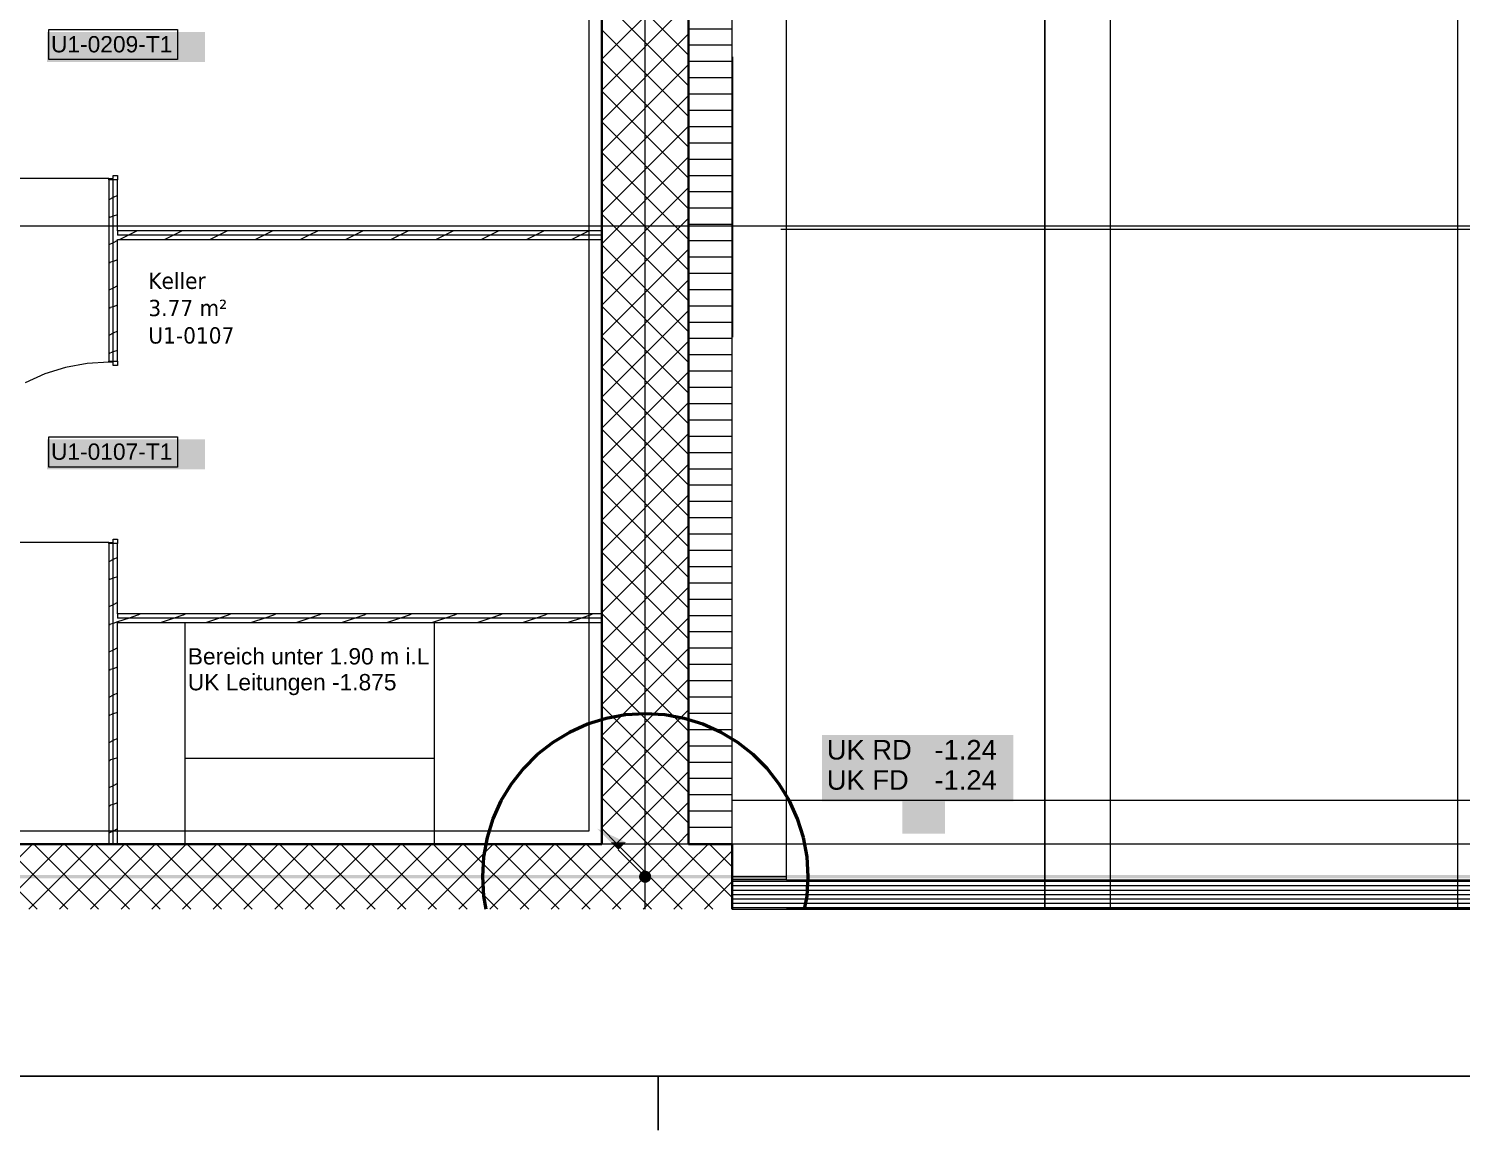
# Model space of a CAD drawing. Extents: x -1132 to 613, y -233 to 616.
# Drawn here: x -915.4 to -783.5, y -179.5 to -78.1 of the extents above; entities that cross this region are included whole.
import ezdxf
from ezdxf.lldxf.tags import DXFTag

# ---------------------------------------------------------------- set-up
doc = ezdxf.new("R2010")
doc.units = 0
doc.layers.get('0').update_dxf_attribs({"lineweight": 13})
for name, color, linetype, lineweight in [('A-AREA-____-IDEN', 7, 'Continuous', 5), ('A-DETL-____-HDLN', 7, '_Verdeckte Linien_', 9), ('A-DOOR-____-IDEN', 7, 'Continuous', 5), ('A-DOOR-FRAM-MCUT', 7, 'Continuous', 9), ('A-DOOR-OPNG-OTLN', 7, 'Continuous', 9), ('A-FLOR-____-OTLN', 7, 'Continuous', 9), ('A-FLOR-____-OVHD', 7, 'Strichpunkt - Fein', 9), ('A-WALL-____-MCUT', 7, 'Continuous', 35), ('A-WALL-____-PATT', 7, 'Continuous', 35), ('A-WALL-FNSH-MCUT', 7, 'Continuous', 35), ('E-LITE-EQPM-OTLN', 7, 'Continuous', 9), ('M-EQPM-____-OTLN', 7, 'Continuous', 9), ('S-COLS-____-OTLN', 7, 'Continuous', 9), ('S-GRID-____-OTLN', 7, 'Continuous', 5), ('Text', 7, 'Continuous', 5)]:
    doc.layers.add(name, color=color, linetype=linetype, lineweight=lineweight)
doc.layers.add('A-DETL-____-OTLN', color=5, linetype='Continuous', lineweight=9, true_color=0x0000ff)
doc.layers.add('EL01_WAN_Leitung_Potentialausgleich', color=1, linetype='fein_strichliert', lineweight=13, true_color=0xff0000)
doc.styles.get("Standard").update_dxf_attribs({"font": 'arial.ttf'})
tags = doc.linetypes.add('_Rasterlinie_', pattern=[0.375, 0.2, -0.05, 0.075, -0.05]).pattern_tags.tags
tags[10:11] = [DXFTag(74, 4), DXFTag(75, 0), DXFTag(340, '0'), DXFTag(46, 1.0), DXFTag(50, 0.0), DXFTag(44, 0.0), DXFTag(45, 0.0)]
tags[8:9] = [DXFTag(74, 4), DXFTag(75, 0), DXFTag(340, '0'), DXFTag(46, 1.0), DXFTag(50, 0.0), DXFTag(44, 0.0), DXFTag(45, 0.0)]
tags[6:7] = [DXFTag(74, 4), DXFTag(75, 0), DXFTag(340, '0'), DXFTag(46, 1.0), DXFTag(50, 0.0), DXFTag(44, 0.0), DXFTag(45, 0.0)]
tags[4:5] = [DXFTag(74, 4), DXFTag(75, 0), DXFTag(340, '0'), DXFTag(46, 1.0), DXFTag(50, 0.0), DXFTag(44, 0.0), DXFTag(45, 0.0)]
tags = doc.linetypes.add('_Verdeckte Linien_', pattern=[0.15, 0.1, -0.05]).pattern_tags.tags
tags[6:7] = [DXFTag(74, 4), DXFTag(75, 0), DXFTag(340, '0'), DXFTag(46, 1.0), DXFTag(50, 0.0), DXFTag(44, 0.0), DXFTag(45, 0.0)]
tags[4:5] = [DXFTag(74, 4), DXFTag(75, 0), DXFTag(340, '0'), DXFTag(46, 1.0), DXFTag(50, 0.0), DXFTag(44, 0.0), DXFTag(45, 0.0)]
tags = doc.linetypes.add('fein_strichliert', pattern=[4, 1, -2, 1]).pattern_tags.tags
tags[8:9] = [DXFTag(74, 4), DXFTag(75, 0), DXFTag(340, '0'), DXFTag(46, 0.0), DXFTag(50, 0.0), DXFTag(44, 0.0), DXFTag(45, 0.0)]
tags[6:7] = [DXFTag(74, 4), DXFTag(75, 0), DXFTag(340, '0'), DXFTag(46, 0.0), DXFTag(50, 0.0), DXFTag(44, 0.0), DXFTag(45, 0.0)]
tags[4:5] = [DXFTag(74, 4), DXFTag(75, 0), DXFTag(340, '0'), DXFTag(46, 0.0), DXFTag(50, 0.0), DXFTag(44, 0.0), DXFTag(45, 0.0)]
tags = doc.linetypes.add('Gestrichelt', pattern=[0.1, 0.05, -0.05]).pattern_tags.tags
tags[6:7] = [DXFTag(74, 4), DXFTag(75, 0), DXFTag(340, '0'), DXFTag(46, 1.0), DXFTag(50, 0.0), DXFTag(44, 0.0), DXFTag(45, 0.0)]
tags[4:5] = [DXFTag(74, 4), DXFTag(75, 0), DXFTag(340, '0'), DXFTag(46, 1.0), DXFTag(50, 0.0), DXFTag(44, 0.0), DXFTag(45, 0.0)]
tags = doc.linetypes.add('Strichpunkt - Fein', pattern=[0.2, 0.1, -0.05, 0, -0.05]).pattern_tags.tags
tags[10:11] = [DXFTag(74, 4), DXFTag(75, 0), DXFTag(340, '0'), DXFTag(46, 1.0), DXFTag(50, 0.0), DXFTag(44, 0.0), DXFTag(45, 0.0)]
tags[8:9] = [DXFTag(74, 4), DXFTag(75, 0), DXFTag(340, '0'), DXFTag(46, 1.0), DXFTag(50, 0.0), DXFTag(44, 0.0), DXFTag(45, 0.0)]
tags[6:7] = [DXFTag(74, 4), DXFTag(75, 0), DXFTag(340, '0'), DXFTag(46, 1.0), DXFTag(50, 0.0), DXFTag(44, 0.0), DXFTag(45, 0.0)]
tags[4:5] = [DXFTag(74, 4), DXFTag(75, 0), DXFTag(340, '0'), DXFTag(46, 1.0), DXFTag(50, 0.0), DXFTag(44, 0.0), DXFTag(45, 0.0)]

# ---------------------------------------------------------------- blocks, each defined once
blk = doc.blocks.new('Referenz-A0UJ2EK7XE', base_point=(-1124.08, -162.87))
at = {"layer": 'A-DETL-____-HDLN', "color": 0, "linetype": '_Verdeckte Linien_', "ltscale": 0.13}
for p, q in [((-821.81, -159.1), (-821.81, 138.38)), ((-821.81, 138.38), (-821.81, -159.1)), ((-815.81, 138.38), (-815.81, -159.1)), ((-783.81, -44.02), (-783.81, -159.1)), ((-815.81, -57.96), (-815.81, -159.1)), ((-846.11, -96.52), (-732.91, -96.52))]:
    blk.add_line(p, q, dxfattribs=at)
at = {"layer": 'A-DETL-____-OTLN', "color": 0, "linetype": 'Gestrichelt', "ltscale": 0.13}
for p, q in [((-901.01, -132.72), (-901.01, -153.12)), ((-878.01, -153.12), (-878.01, -132.72)), ((-878.01, -145.26), (-901.01, -145.26))]:
    blk.add_line(p, q, dxfattribs=at)
at = {"layer": 'A-DOOR-____-IDEN', "color": 0, "linetype": 'Continuous', "ltscale": 0.13}
for p, q in [((-913.53, -78.14), (-901.69, -78.14)), ((-913.53, -80.92), (-913.53, -78.14)), ((-901.69, -78.14), (-901.69, -80.92)), ((-901.69, -80.92), (-913.53, -80.92)), ((-913.53, -115.64), (-901.69, -115.64)), ((-913.53, -118.42), (-913.53, -115.64)), ((-901.69, -115.64), (-901.69, -118.42)), ((-901.69, -118.42), (-913.53, -118.42))]:
    blk.add_line(p, q, dxfattribs=at)
at = {"layer": 'A-DOOR-____-IDEN', "color": 7, "linetype": 'Continuous', "ltscale": 0.13, "true_color": 0xffffff}
for points in [[(-913.7, -81.14), (-899.16, -81.14), (-913.7, -78.38)], [(-899.16, -81.14), (-913.7, -78.38), (-899.16, -78.38)], [(-913.7, -118.64), (-899.16, -118.64), (-913.7, -115.88)], [(-899.16, -118.64), (-913.7, -115.88), (-899.16, -115.88)]]:
    blk.add_solid(points, dxfattribs=at)
at = {"layer": 'A-DOOR-FRAM-MCUT', "color": 0, "linetype": 'Continuous', "ltscale": 0.13}
for p, q in [((-908.01, -91.87), (-907.61, -91.87)), ((-908.01, -91.97), (-908.01, -91.87)), ((-907.21, -91.97), (-908.01, -91.97)), ((-907.61, -91.57), (-907.21, -91.57)), ((-907.61, -91.87), (-907.61, -91.57)), ((-907.21, -91.57), (-907.21, -91.97)), ((-908.01, -108.67), (-907.21, -108.67)), ((-908.01, -108.77), (-908.01, -108.67)), ((-907.61, -108.77), (-908.01, -108.77)), ((-907.61, -109.07), (-907.61, -108.77)), ((-907.21, -109.07), (-907.61, -109.07)), ((-907.21, -108.67), (-907.21, -109.07)), ((-907.61, -125.07), (-907.21, -125.07)), ((-907.61, -125.37), (-907.61, -125.07)), ((-907.21, -125.07), (-907.21, -125.47)), ((-908.01, -125.37), (-907.61, -125.37)), ((-908.01, -125.47), (-908.01, -125.37)), ((-907.21, -125.47), (-908.01, -125.47))]:
    blk.add_line(p, q, dxfattribs=at)
at = {"layer": 'A-DOOR-OPNG-OTLN', "color": 0, "linetype": 'Continuous', "ltscale": 0.13}
for p, q in [((-908.01, -91.87), (-924.61, -91.87)), ((-911.98, -109.25), (-913.89, -109.85)), ((-910.01, -108.89), (-911.98, -109.25)), ((-908.01, -108.77), (-910.01, -108.89)), ((-913.89, -109.85), (-915.72, -110.67)), ((-908.01, -125.37), (-924.61, -125.37))]:
    blk.add_line(p, q, dxfattribs=at)
at = {"layer": 'A-FLOR-____-OTLN', "color": 0, "linetype": 'Continuous', "ltscale": 0.13}
for p, q in [((-845.61, -156.4), (-845.61, -156.12)), ((-845.61, -156.4), (-732.51, -156.4)), ((-732.51, -159.1), (-845.61, -159.1)), ((-845.61, -159.1), (-845.61, -159.1))]:
    blk.add_line(p, q, dxfattribs=at)
at = {"layer": 'A-FLOR-____-OVHD', "color": 0, "linetype": 'Strichpunkt - Fein', "ltscale": 0.13}
for p, q in [((-863.81, 125.38), (-863.81, -151.92)), ((-727.51, -149.12), (-850.61, -149.12)), ((-863.81, -151.92), (-1011.71, -151.92)), ((-239.31, -153.12), (-1003.21, -153.12))]:
    blk.add_line(p, q, dxfattribs=at)
at = {"layer": 'A-WALL-____-MCUT', "color": 0, "linetype": 'Continuous', "ltscale": 0.35}
for p, q in [((-854.61, -153.12), (-854.61, 125.63)), ((-862.61, -8.73), (-862.61, -153.12)), ((-862.61, -153.12), (-1077.21, -153.12)), ((-850.61, -153.12), (-854.61, -153.12)), ((-850.61, -159.1), (-850.61, -153.12))]:
    blk.add_line(p, q, dxfattribs=at)
at = {"layer": 'A-WALL-____-MCUT', "color": 0, "linetype": 'Continuous', "lineweight": 9, "ltscale": 0.13}
for p, q in [((-850.61, -153.12), (-850.61, 44.84)), ((-907.61, -108.67), (-907.61, -91.97)), ((-907.21, -96.68), (-907.21, -97.08)), ((-862.61, -97.08), (-907.21, -97.08)), ((-907.61, -153.12), (-907.61, -125.47)), ((-907.21, -131.92), (-907.21, -132.32)), ((-862.61, -132.32), (-907.21, -132.32))]:
    blk.add_line(p, q, dxfattribs=at)
at = {"layer": 'A-WALL-____-PATT', "color": 0, "linetype": 'Continuous', "lineweight": 9, "ltscale": 0.13}
for p, q in [((-854.61, -80.5), (-862.61, -72.5)), ((-862.61, -80.89), (-854.61, -72.89)), ((-854.61, -83.33), (-862.61, -75.33)), ((-862.61, -83.72), (-854.61, -75.72)), ((-854.61, -86.16), (-862.61, -78.16)), ((-862.61, -86.55), (-854.61, -78.55)), ((-854.61, -78.07), (-850.61, -78.07)), ((-854.61, -79.57), (-850.61, -79.57)), ((-854.61, -88.99), (-862.61, -80.99)), ((-862.61, -89.38), (-854.61, -81.38)), ((-854.61, -81.07), (-850.61, -81.07)), ((-854.61, -82.57), (-850.61, -82.57)), ((-854.61, -91.82), (-862.61, -83.82)), ((-862.61, -92.21), (-854.61, -84.21)), ((-854.61, -84.07), (-850.61, -84.07)), ((-854.61, -85.57), (-850.61, -85.57)), ((-854.61, -94.65), (-862.61, -86.65)), ((-862.61, -95.03), (-854.61, -87.03)), ((-854.61, -87.07), (-850.61, -87.07)), ((-854.61, -97.47), (-862.61, -89.47)), ((-854.61, -88.57), (-850.61, -88.57)), ((-862.61, -97.86), (-854.61, -89.86)), ((-854.61, -90.07), (-850.61, -90.07)), ((-854.61, -100.3), (-862.61, -92.3)), ((-854.61, -91.57), (-850.61, -91.57)), ((-907.61, -93.62), (-908.01, -93.82)), ((-907.21, -93.42), (-907.61, -93.62)), ((-862.61, -100.69), (-854.61, -92.69)), ((-854.61, -93.07), (-850.61, -93.07)), ((-854.61, -94.57), (-850.61, -94.57)), ((-907.87, -95.42), (-908.01, -95.52)), ((-907.61, -95.33), (-907.85, -95.41)), ((-907.21, -95.19), (-907.61, -95.33)), ((-854.61, -103.13), (-862.61, -95.13)), ((-862.61, -103.52), (-854.61, -95.52)), ((-854.61, -96.07), (-850.61, -96.07)), ((-907.21, -97.58), (-907.61, -97.78)), ((-906.2, -97.08), (-907, -97.48)), ((-905.4, -96.68), (-906.2, -97.08)), ((-902.04, -97.08), (-902.84, -97.48)), ((-901.24, -96.68), (-902.04, -97.08)), ((-897.87, -97.08), (-898.67, -97.48)), ((-897.07, -96.68), (-897.87, -97.08)), ((-893.71, -97.08), (-894.51, -97.48)), ((-892.91, -96.68), (-893.71, -97.08)), ((-889.54, -97.08), (-890.34, -97.48)), ((-888.74, -96.68), (-889.54, -97.08)), ((-885.38, -97.08), (-886.18, -97.48)), ((-884.58, -96.68), (-885.38, -97.08)), ((-881.21, -97.08), (-882.01, -97.48)), ((-880.41, -96.68), (-881.21, -97.08)), ((-877.05, -97.08), (-877.85, -97.48)), ((-876.25, -96.68), (-877.05, -97.08)), ((-872.88, -97.08), (-873.68, -97.48)), ((-872.08, -96.68), (-872.88, -97.08)), ((-868.72, -97.08), (-869.52, -97.48)), ((-867.92, -96.68), (-868.72, -97.08)), ((-864.56, -97.08), (-865.36, -97.48)), ((-863.76, -96.68), (-864.56, -97.08)), ((-854.61, -97.57), (-850.61, -97.57)), ((-907.61, -97.78), (-908.01, -97.98)), ((-854.61, -105.96), (-862.61, -97.96)), ((-862.61, -106.35), (-854.61, -98.35)), ((-907.87, -99.59), (-908.01, -99.69)), ((-907.61, -99.49), (-907.85, -99.57)), ((-907.21, -99.36), (-907.61, -99.49)), ((-854.61, -99.07), (-850.61, -99.07)), ((-854.61, -108.79), (-862.61, -100.79)), ((-862.61, -109.18), (-854.61, -101.18)), ((-854.61, -100.57), (-850.61, -100.57)), ((-907.61, -101.95), (-908.01, -102.15)), ((-907.21, -101.75), (-907.61, -101.95)), ((-854.61, -102.07), (-850.61, -102.07)), ((-907.87, -103.75), (-908.01, -103.85)), ((-907.61, -103.66), (-907.85, -103.74)), ((-907.21, -103.52), (-907.61, -103.66)), ((-854.61, -111.62), (-862.61, -103.62)), ((-862.61, -112), (-854.61, -104)), ((-854.61, -103.57), (-850.61, -103.57)), ((-854.61, -105.07), (-850.61, -105.07)), ((-907.61, -106.11), (-908.01, -106.31)), ((-907.21, -105.91), (-907.61, -106.11)), ((-854.61, -114.44), (-862.61, -106.44)), ((-862.61, -114.83), (-854.61, -106.83)), ((-854.61, -106.57), (-850.61, -106.57)), ((-907.87, -107.91), (-908.01, -108.02)), ((-907.61, -107.82), (-907.85, -107.9)), ((-907.21, -107.69), (-907.61, -107.82)), ((-854.61, -108.07), (-850.61, -108.07)), ((-854.61, -117.27), (-862.61, -109.27)), ((-862.61, -117.66), (-854.61, -109.66)), ((-854.61, -109.57), (-850.61, -109.57)), ((-854.61, -120.1), (-862.61, -112.1)), ((-854.61, -111.07), (-850.61, -111.07)), ((-862.61, -120.49), (-854.61, -112.49)), ((-854.61, -112.57), (-850.61, -112.57)), ((-854.61, -114.07), (-850.61, -114.07)), ((-854.61, -122.93), (-862.61, -114.93)), ((-862.61, -123.32), (-854.61, -115.32)), ((-854.61, -115.57), (-850.61, -115.57)), ((-854.61, -117.07), (-850.61, -117.07)), ((-854.61, -125.76), (-862.61, -117.76)), ((-862.61, -126.15), (-854.61, -118.15)), ((-854.61, -118.57), (-850.61, -118.57)), ((-854.61, -128.59), (-862.61, -120.59)), ((-862.61, -128.98), (-854.61, -120.98)), ((-854.61, -120.07), (-850.61, -120.07)), ((-854.61, -121.57), (-850.61, -121.57)), ((-854.61, -131.41), (-862.61, -123.41)), ((-862.61, -131.8), (-854.61, -123.8)), ((-854.61, -123.07), (-850.61, -123.07)), ((-854.61, -124.57), (-850.61, -124.57)), ((-854.61, -134.24), (-862.61, -126.24)), ((-862.61, -134.63), (-854.61, -126.63)), ((-854.61, -126.07), (-850.61, -126.07)), ((-907.61, -126.94), (-908.01, -127.14)), ((-907.21, -126.74), (-907.61, -126.94)), ((-854.61, -127.57), (-850.61, -127.57)), ((-907.87, -128.74), (-908.01, -128.84)), ((-907.61, -128.65), (-907.84, -128.73)), ((-907.21, -128.51), (-907.61, -128.65)), ((-854.61, -137.07), (-862.61, -129.07)), ((-854.61, -129.07), (-850.61, -129.07)), ((-862.61, -137.46), (-854.61, -129.46)), ((-854.61, -130.57), (-850.61, -130.57)), ((-907.61, -131.1), (-908.01, -131.3)), ((-907.21, -130.9), (-907.61, -131.1)), ((-905.08, -131.92), (-905.33, -132.04)), ((-900.92, -131.92), (-901.16, -132.04)), ((-896.75, -131.92), (-897, -132.04)), ((-892.59, -131.92), (-892.83, -132.04)), ((-888.42, -131.92), (-888.67, -132.04)), ((-884.26, -131.92), (-884.5, -132.04)), ((-880.09, -131.92), (-880.34, -132.04)), ((-875.93, -131.92), (-876.17, -132.04)), ((-871.76, -131.92), (-872.01, -132.04)), ((-867.6, -131.92), (-867.84, -132.04)), ((-863.43, -131.92), (-863.68, -132.04)), ((-854.61, -139.9), (-862.61, -131.9)), ((-907.87, -132.9), (-908.01, -133.01)), ((-907.61, -132.81), (-907.84, -132.89)), ((-907.21, -132.68), (-907.61, -132.81)), ((-906.14, -132.32), (-907.21, -132.68)), ((-905.35, -132.06), (-906.14, -132.32)), ((-901.97, -132.32), (-903.17, -132.72)), ((-901.18, -132.06), (-901.97, -132.32)), ((-897.81, -132.32), (-899.01, -132.72)), ((-897.02, -132.06), (-897.81, -132.32)), ((-893.65, -132.32), (-894.85, -132.72)), ((-892.85, -132.06), (-893.65, -132.32)), ((-889.48, -132.32), (-890.68, -132.72)), ((-888.69, -132.06), (-889.48, -132.32)), ((-885.32, -132.32), (-886.52, -132.72)), ((-884.52, -132.06), (-885.32, -132.32)), ((-881.15, -132.32), (-882.35, -132.72)), ((-880.35, -132.06), (-881.15, -132.32)), ((-876.99, -132.32), (-878.19, -132.72)), ((-876.19, -132.06), (-876.99, -132.32)), ((-872.82, -132.32), (-874.02, -132.72)), ((-872.02, -132.06), (-872.82, -132.32)), ((-868.66, -132.32), (-869.86, -132.72)), ((-867.86, -132.06), (-868.66, -132.32)), ((-864.49, -132.32), (-865.69, -132.72)), ((-863.69, -132.06), (-864.49, -132.32)), ((-862.61, -140.29), (-854.61, -132.29)), ((-854.61, -132.07), (-850.61, -132.07)), ((-854.61, -133.57), (-850.61, -133.57)), ((-907.61, -135.27), (-908.01, -135.47)), ((-907.21, -135.07), (-907.61, -135.27)), ((-854.61, -142.73), (-862.61, -134.73)), ((-862.61, -143.12), (-854.61, -135.12)), ((-854.61, -135.07), (-850.61, -135.07)), ((-907.87, -137.07), (-908.01, -137.17)), ((-907.61, -136.98), (-907.84, -137.05)), ((-907.21, -136.84), (-907.61, -136.98)), ((-854.61, -136.57), (-850.61, -136.57)), ((-854.61, -145.56), (-862.61, -137.56)), ((-862.61, -145.95), (-854.61, -137.95)), ((-854.61, -138.07), (-850.61, -138.07)), ((-907.61, -139.43), (-908.01, -139.63)), ((-907.21, -139.23), (-907.61, -139.43)), ((-854.61, -139.57), (-850.61, -139.57)), ((-907.61, -141.14), (-907.84, -141.22)), ((-907.21, -141.01), (-907.61, -141.14)), ((-854.61, -148.39), (-862.61, -140.39)), ((-862.61, -148.77), (-854.61, -140.77)), ((-854.61, -141.07), (-850.61, -141.07)), ((-907.87, -141.23), (-908.01, -141.34)), ((-907.61, -143.6), (-908.01, -143.8)), ((-907.21, -143.4), (-907.61, -143.6)), ((-854.61, -151.21), (-862.61, -143.21)), ((-862.61, -151.6), (-854.61, -143.6)), ((-854.61, -142.57), (-850.61, -142.57)), ((-854.61, -144.07), (-850.61, -144.07)), ((-907.86, -145.4), (-908.01, -145.5)), ((-907.61, -145.3), (-907.84, -145.38)), ((-907.21, -145.17), (-907.61, -145.3)), ((-855.53, -153.12), (-862.61, -146.04)), ((-861.3, -153.12), (-854.61, -146.43)), ((-854.61, -145.57), (-850.61, -145.57)), ((-907.21, -147.56), (-907.61, -147.76)), ((-854.61, -147.07), (-850.61, -147.07)), ((-907.61, -147.76), (-908.01, -147.96)), ((-858.35, -153.12), (-862.61, -148.87)), ((-854.61, -148.57), (-850.61, -148.57)), ((-907.86, -149.56), (-908.01, -149.67)), ((-907.61, -149.47), (-907.84, -149.55)), ((-907.21, -149.34), (-907.61, -149.47)), ((-858.47, -153.12), (-854.61, -149.26)), ((-854.61, -150.07), (-850.61, -150.07)), ((-861.18, -153.12), (-862.61, -151.7)), ((-854.61, -151.57), (-850.61, -151.57)), ((-907.61, -151.93), (-908.01, -152.13)), ((-907.21, -151.73), (-907.61, -151.93)), ((-855.64, -153.12), (-854.61, -152.09)), ((-921.02, -159.1), (-915.04, -153.12)), ((-914.6, -159.1), (-920.58, -153.12)), ((-918.19, -159.1), (-912.21, -153.12)), ((-911.77, -159.1), (-917.75, -153.12)), ((-915.36, -159.1), (-909.38, -153.12)), ((-908.94, -159.1), (-914.92, -153.12)), ((-912.53, -159.1), (-906.55, -153.12)), ((-906.11, -159.1), (-912.09, -153.12)), ((-909.7, -159.1), (-903.72, -153.12)), ((-903.28, -159.1), (-909.27, -153.12)), ((-906.88, -159.1), (-900.89, -153.12)), ((-900.46, -159.1), (-906.44, -153.12)), ((-904.05, -159.1), (-898.07, -153.12)), ((-897.63, -159.1), (-903.61, -153.12)), ((-901.22, -159.1), (-895.24, -153.12)), ((-894.8, -159.1), (-900.78, -153.12)), ((-898.39, -159.1), (-892.41, -153.12)), ((-891.97, -159.1), (-897.95, -153.12)), ((-895.56, -159.1), (-889.58, -153.12)), ((-889.14, -159.1), (-895.12, -153.12)), ((-892.73, -159.1), (-886.75, -153.12)), ((-886.31, -159.1), (-892.3, -153.12)), ((-889.91, -159.1), (-883.92, -153.12)), ((-883.49, -159.1), (-889.47, -153.12)), ((-887.08, -159.1), (-881.1, -153.12)), ((-880.66, -159.1), (-886.64, -153.12)), ((-884.25, -159.1), (-878.27, -153.12)), ((-877.83, -159.1), (-883.81, -153.12)), ((-881.42, -159.1), (-875.44, -153.12)), ((-875, -159.1), (-880.98, -153.12)), ((-878.59, -159.1), (-872.61, -153.12)), ((-872.17, -159.1), (-878.15, -153.12)), ((-875.76, -159.1), (-869.78, -153.12)), ((-869.34, -159.1), (-875.33, -153.12)), ((-872.93, -159.1), (-866.95, -153.12)), ((-866.52, -159.1), (-872.5, -153.12)), ((-870.11, -159.1), (-864.12, -153.12)), ((-863.69, -159.1), (-869.67, -153.12)), ((-867.28, -159.1), (-861.3, -153.12)), ((-860.86, -159.1), (-866.84, -153.12)), ((-864.45, -159.1), (-858.47, -153.12)), ((-858.03, -159.1), (-864.01, -153.12)), ((-861.62, -159.1), (-855.64, -153.12)), ((-855.2, -159.1), (-861.18, -153.12)), ((-854.61, -156.87), (-858.35, -153.12)), ((-854.61, -154.04), (-855.53, -153.12)), ((-854.61, -153.07), (-850.61, -153.07)), ((-854.61, -154.92), (-852.81, -153.12)), ((-854.61, -157.75), (-850.61, -153.75)), ((-850.61, -158.04), (-854.61, -154.04)), ((-850.61, -155.21), (-852.7, -153.12)), ((-858.79, -159.1), (-854.61, -154.92)), ((-852.37, -159.1), (-854.61, -156.87)), ((-853.14, -159.1), (-850.61, -156.57)), ((-855.96, -159.1), (-854.61, -157.75))]:
    blk.add_line(p, q, dxfattribs=at)
at = {"layer": 'A-WALL-FNSH-MCUT', "color": 0, "linetype": 'Continuous', "lineweight": 9, "ltscale": 0.13}
for p, q in [((-908.01, -91.97), (-908.01, -108.67)), ((-907.21, -91.97), (-908.01, -91.97)), ((-907.21, -96.68), (-907.21, -91.97)), ((-862.61, -96.68), (-907.21, -96.68)), ((-907.21, -97.48), (-862.61, -97.48)), ((-907.21, -108.67), (-907.21, -97.48)), ((-908.01, -108.67), (-907.21, -108.67)), ((-908.01, -125.47), (-908.01, -153.12)), ((-907.21, -125.47), (-908.01, -125.47)), ((-907.21, -131.92), (-907.21, -125.47)), ((-862.61, -131.92), (-907.21, -131.92)), ((-907.21, -153.12), (-907.21, -132.72)), ((-907.21, -132.72), (-862.61, -132.72))]:
    blk.add_line(p, q, dxfattribs=at)
at = {"layer": 'E-LITE-EQPM-OTLN', "color": 0, "linetype": 'Continuous', "ltscale": 0.13}
for p, q in [((-850.57, -80.67), (-850.61, -80.67)), ((-850.61, -80.67), (-850.57, -80.67)), ((-850.61, -81.06), (-850.57, -81.06)), ((-850.57, -81.06), (-850.61, -81.06)), ((-850.57, -106.46), (-850.57, -80.67)), ((-850.57, -80.67), (-850.57, -81.06)), ((-850.57, -106.06), (-850.57, -81.06)), ((-850.57, -81.06), (-850.57, -106.06)), ((-850.57, -106.06), (-850.57, -81.06)), ((-850.61, -106.06), (-850.57, -106.06)), ((-850.61, -106.06), (-850.57, -106.06)), ((-850.57, -106.46), (-850.61, -106.46)), ((-850.57, -106.46), (-850.61, -106.46)), ((-850.57, -106.06), (-850.57, -106.46))]:
    blk.add_line(p, q, dxfattribs=at)
at = {"layer": 'M-EQPM-____-OTLN', "color": 0, "linetype": 'Continuous', "ltscale": 0.13}
for p, q in [((-850.61, -156.36), (-845.61, -156.36)), ((-845.61, -156.39), (-850.61, -156.39)), ((-850.61, -156.39), (-845.61, -156.39)), ((-845.61, -156.4), (-850.61, -156.4)), ((-850.61, -156.55), (-727.51, -156.55)), ((-850.61, -156.95), (-727.51, -156.95)), ((-850.61, -157.35), (-727.51, -157.35)), ((-850.61, -157.75), (-727.51, -157.75)), ((-850.61, -158.15), (-727.51, -158.15)), ((-850.61, -158.55), (-727.51, -158.55)), ((-850.61, -158.95), (-727.51, -158.95)), ((-850.61, -159.1), (-727.51, -159.1))]:
    blk.add_line(p, q, dxfattribs=at)
at = {"layer": 'S-COLS-____-OTLN', "color": 0, "linetype": 'Continuous', "ltscale": 0.13}
for p, q in [((-845.61, -96.83), (-845.61, 26.83)), ((-845.61, -156.12), (-845.61, -96.83)), ((-850.61, -156.12), (-845.61, -156.12))]:
    blk.add_line(p, q, dxfattribs=at)
at = {"layer": 'S-GRID-____-OTLN', "color": 0, "linetype": '_Rasterlinie_', "ltscale": 0.13}
for p, q in [((-858.61, -159.1), (-858.61, 585.98)), ((-1115.8, -96.22), (95.18, -96.22))]:
    blk.add_line(p, q, dxfattribs=at)
at = {"layer": 'Text', "color": 7, "linetype": 'Continuous', "ltscale": 0.13, "true_color": 0xffffff}
for points in [[(-842.34, -146.4), (-832.14, -146.4), (-842.34, -143.09)], [(-832.14, -146.4), (-842.34, -143.09), (-832.14, -143.09)], [(-834.67, -149.39), (-831.04, -149.39), (-834.67, -143.09)], [(-831.04, -149.39), (-834.67, -143.09), (-831.04, -143.09)], [(-832.42, -146.41), (-824.71, -146.41), (-832.42, -143.09)], [(-824.71, -146.41), (-832.42, -143.09), (-824.71, -143.09)], [(-842.34, -149.18), (-832.46, -149.18), (-842.34, -145.87)], [(-832.46, -149.18), (-842.34, -145.87), (-832.46, -145.87)], [(-834.93, -152.17), (-830.99, -152.17), (-834.93, -145.87)], [(-830.99, -152.17), (-834.93, -145.87), (-830.99, -145.87)], [(-832.42, -149.18), (-824.71, -149.18), (-832.42, -145.87)], [(-824.71, -149.18), (-832.42, -145.87), (-824.71, -145.87)]]:
    blk.add_solid(points, dxfattribs=at)
at = {"layer": 'A-AREA-____-IDEN', "color": 0, "linetype": 'Continuous', "ltscale": 0.13, "char_height": 1.5, "attachment_point": 1}
for s, insert in [('{\\W0.9;\\fVerdana;Keller}', (-904.36, -100.52)), ('{\\W0.9;\\fVerdana;3.77 m²}', (-904.36, -103.03)), ('{\\W0.9;\\fVerdana;U1-0107}', (-904.36, -105.55))]:
    blk.add_mtext(s, dxfattribs=dict(at, insert=insert))
at = {"layer": 'A-DOOR-____-IDEN', "color": 0, "linetype": 'Continuous', "ltscale": 0.13, "char_height": 1.5, "attachment_point": 1}
for s, insert in [('{\\fArial;U1-0209-T1}', (-913.33, -78.75)), ('{\\fArial;U1-0107-T1}', (-913.33, -116.25))]:
    blk.add_mtext(s, dxfattribs=dict(at, insert=insert))
at = {"layer": 'Text', "color": 0, "linetype": 'Continuous', "ltscale": 0.13, "attachment_point": 1}
for s, insert, char_height in [('{\\fArial;Bereich unter 1.90 m i.L}', (-900.73, -135.09), 1.5), ('{\\fArial;UK Leitungen -1.875}', (-900.73, -137.47), 1.5), ('{\\fArial;UK RD}', (-841.89, -143.54), 1.8), ('{\\fArial;-1.24}', (-831.97, -143.54), 1.8), ('{\\fArial;UK FD}', (-841.89, -146.32), 1.8), ('{\\fArial;-1.24}', (-831.97, -146.32), 1.8)]:
    blk.add_mtext(s, dxfattribs=dict(at, insert=insert, char_height=char_height))
blk = doc.blocks.new('Steigleitung_nach oben-A0UJ2EK9XE', base_point=(-863.06, -156.69))
at = {"color": 0, "linetype": 'ByBlock', "lineweight": -2, "ltscale": 0.13}
blk.add_line((-861.09, -153.65), (-859.01, -155.73), dxfattribs=at)
for points in [[(-860.39, -152.95), (-861.8, -152.95), (-863.06, -151.68)], [(-861.09, -153.65), (-860.39, -152.95), (-861.8, -152.95)], [(-858.22, -155.73), (-859.01, -155.73), (-858.34, -155.64)], [(-859.01, -155.73), (-858.34, -155.64), (-858.9, -155.64)], [(-858.34, -155.64), (-858.9, -155.64), (-858.47, -155.59)], [(-858.9, -155.64), (-858.47, -155.59), (-858.76, -155.59)], [(-858.34, -155.64), (-858.9, -155.64), (-858.34, -155.64)], [(-858.9, -155.64), (-858.34, -155.64), (-858.9, -155.64)], [(-858.47, -155.59), (-858.76, -155.59), (-858.62, -155.57)], [(-858.06, -156.13), (-859.18, -156.13), (-858.08, -155.98)], [(-859.18, -156.13), (-858.08, -155.98), (-859.16, -155.98)], [(-859.16, -156.27), (-858.06, -156.13), (-859.18, -156.13)], [(-858.08, -155.98), (-859.16, -155.98), (-858.13, -155.85)], [(-859.16, -155.98), (-858.13, -155.85), (-859.1, -155.85)], [(-858.08, -155.98), (-859.16, -155.98), (-858.08, -155.98)], [(-859.16, -155.98), (-858.08, -155.98), (-859.16, -155.98)], [(-858.08, -156.27), (-859.16, -156.27), (-858.06, -156.13)], [(-859.1, -156.41), (-858.08, -156.27), (-859.16, -156.27)], [(-858.08, -156.27), (-859.16, -156.27), (-858.08, -156.27)], [(-859.16, -156.27), (-858.08, -156.27), (-859.16, -156.27)], [(-858.13, -155.85), (-859.1, -155.85), (-858.22, -155.73)], [(-859.1, -155.85), (-858.22, -155.73), (-859.01, -155.73)], [(-858.13, -155.85), (-859.1, -155.85), (-858.13, -155.85)], [(-859.1, -155.85), (-858.13, -155.85), (-859.1, -155.85)], [(-858.13, -156.41), (-859.1, -156.41), (-858.08, -156.27)], [(-859.01, -156.52), (-858.13, -156.41), (-859.1, -156.41)], [(-858.22, -155.73), (-859.01, -155.73), (-858.22, -155.73)], [(-859.01, -155.73), (-858.22, -155.73), (-859.01, -155.73)], [(-858.22, -156.52), (-859.01, -156.52), (-858.13, -156.41)], [(-858.9, -156.61), (-858.22, -156.52), (-859.01, -156.52)], [(-858.22, -156.52), (-859.01, -156.52), (-858.22, -156.52)], [(-859.01, -156.52), (-858.22, -156.52), (-859.01, -156.52)], [(-858.34, -156.61), (-858.9, -156.61), (-858.22, -156.52)], [(-858.76, -156.67), (-858.34, -156.61), (-858.9, -156.61)], [(-858.34, -156.61), (-858.9, -156.61), (-858.34, -156.61)], [(-858.9, -156.61), (-858.34, -156.61), (-858.9, -156.61)], [(-858.47, -156.67), (-858.76, -156.67), (-858.34, -156.61)], [(-858.62, -156.69), (-858.47, -156.67), (-858.76, -156.67)], [(-858.47, -156.67), (-858.76, -156.67), (-858.47, -156.67)], [(-858.76, -156.67), (-858.47, -156.67), (-858.76, -156.67)]]:
    blk.add_solid(points, dxfattribs=at)
blk = doc.blocks.new('Kreis-A0UJ2EMXXE', base_point=(-873.6, -159.1))
at = {"color": 0, "linetype": 'ByBlock', "lineweight": -2, "ltscale": 0.5}
for p, q in [((-858.61, -141.12), (-860.41, -141.23)), ((-856.8, -141.23), (-858.61, -141.12)), ((-863.92, -142.1), (-865.58, -142.84)), ((-862.2, -141.56), (-863.92, -142.1)), ((-860.41, -141.23), (-862.2, -141.56)), ((-855.02, -141.56), (-856.8, -141.23)), ((-853.29, -142.09), (-855.02, -141.56)), ((-851.63, -142.84), (-853.29, -142.09)), ((-867.13, -143.78), (-868.55, -144.89)), ((-865.58, -142.84), (-867.13, -143.78)), ((-850.08, -143.77), (-851.63, -142.84)), ((-848.66, -144.89), (-850.08, -143.77)), ((-868.55, -144.89), (-869.83, -146.17)), ((-847.38, -146.17), (-848.66, -144.89)), ((-869.83, -146.17), (-870.95, -147.6)), ((-846.26, -147.6), (-847.38, -146.17)), ((-870.95, -147.6), (-871.89, -149.15)), ((-845.32, -149.15), (-846.26, -147.6)), ((-871.89, -149.15), (-872.63, -150.8)), ((-844.58, -150.8), (-845.32, -149.15)), ((-872.63, -150.8), (-873.17, -152.53)), ((-844.04, -152.53), (-844.58, -150.8)), ((-873.17, -152.53), (-873.49, -154.31)), ((-843.71, -154.31), (-844.04, -152.53)), ((-873.49, -154.31), (-873.6, -156.12)), ((-843.6, -156.12), (-843.71, -154.31)), ((-873.6, -156.12), (-873.49, -157.93)), ((-843.71, -157.93), (-843.6, -156.12)), ((-873.49, -157.93), (-873.28, -159.1)), ((-843.93, -159.1), (-843.71, -157.93))]:
    blk.add_line(p, q, dxfattribs=at)

msp = doc.modelspace()

# ---------------------------------------------------------------- linework, layer by layer
at = {"color": 0, "linetype": 'ByBlock', "lineweight": -2, "ltscale": 0.13}
for p, q in [((-1132.42, -174.47), (607.58, -174.47)), ((-857.42, -174.47), (-857.42, -179.47))]:
    msp.add_line(p, q, dxfattribs=at)
at = {"layer": 'EL01_WAN_Leitung_Potentialausgleich', "linetype": 'ByBlock', "ltscale": 0.13}
for points in [[(-1085.3, -156.28), (48.2, -156.28), (-1085.3, -155.98)], [(48.2, -156.28), (-1085.3, -155.98), (48.2, -155.98)]]:
    msp.add_solid(points, dxfattribs=at)

# ---------------------------------------------------------------- block references
at = {"color": 9, "lineweight": 25, "ltscale": 0.25, "true_color": 0xc0c0c0}
msp.add_blockref('Referenz-A0UJ2EK7XE', (-1124.08, -162.87), dxfattribs=at)
at = {"layer": 'EL01_WAN_Leitung_Potentialausgleich', "linetype": 'ByBlock', "lineweight": 50, "ltscale": 0.5}
msp.add_blockref('Kreis-A0UJ2EMXXE', (-873.6, -159.1), dxfattribs=at)
at = {"layer": 'EL01_WAN_Leitung_Potentialausgleich', "linetype": 'ByBlock', "ltscale": 0.13}
msp.add_blockref('Steigleitung_nach oben-A0UJ2EK9XE', (-863.06, -156.69), dxfattribs=at)

doc.saveas('drawing.dxf')
